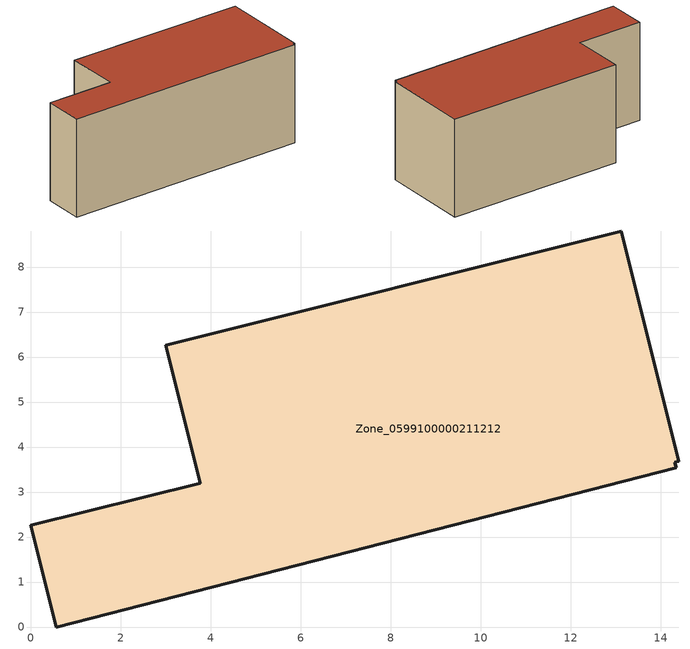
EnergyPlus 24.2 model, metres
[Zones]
Zone_0599100000211212
 floor ground (C_G): 3.76,3.2 3,6.27 13.12,8.8 14.4,3.68 14.31,3.66 14.34,3.54 0.56,0 0,2.26 z0
 wall outside (C_F): 14.4,3.68 13.12,8.8 3,6.27 3.76,3.2 0,2.26 0.56,0 14.34,3.54 14.31,3.66 14.4,3.68 z0:5.77
 roof outside (C_R): 14.34,3.54 14.31,3.66 14.4,3.68 13.12,8.8 3,6.27 3.76,3.2 0,2.26 0.56,0 z5.77
[BUILDING]
Pand.0599100000211212: North Axis=0; Terrain=City; Loads Convergence Tolerance Value=0.04; Temperature Convergence Tolerance Value=0.4; Solar Distribution=FullExterior; Maximum Number of Warmup Days=25; Minimum Number of Warmup Days=1
[Site:Location]
Rotterdam.The.Hague.AP_ZH_NLD Design_Conditions: Latitude=51.96; Longitude=4.45; Time Zone=1; Elevation=-4.5
[SITE:GROUNDTEMPERATURE:BUILDINGSURFACE]
18, 18, 18, 18, 18, 18, 18, 18, 18, 18, 18, 18
[MATERIAL] Thermal Absorptance=0.9; Solar Absorptance=0.7; Visible Absorptance=0.7
Name | Roughness | Thickness | Conductivity | Density | Specific Heat
G.TI.1975-1991 | MediumSmooth | 0.15 | 0.288461 | 540 | 1210
F.TI.1975-1991 | Rough | 0.3 | 0.230769 | 1920 | 840
R.TI.1975-1991 | MediumRough | 0.2 | 0.153846 | 1500 | 1000
[CONSTRUCTION]
C_G: G.TI.1975-1991
C_F: F.TI.1975-1991
C_R: R.TI.1975-1991
[ZONE]
Zone_0599100000211212: Type=1; Multiplier=1; Ceiling Height=Autocalculate; Volume=Autocalculate; Floor Area=autocalculate; Part of Total Floor Area=Yes
[ZONEINFILTRATION:DESIGNFLOWRATE]
Infil_Zone_0599100000211212: Zone or ZoneList or Space or SpaceList=Zone_0599100000211212; Schedule=AlwaysOn; Design Flow Rate Calculation Method=Flow/Area; Flow Rate per Floor Area=0.003; Constant Term Coefficient=1; Temperature Term Coefficient=0; Velocity Term Coefficient=0; Velocity Squared Term Coefficient=0
[HVACTEMPLATE:ZONE:IDEALLOADSAIRSYSTEM]
Zone_0599100000211212: Maximum Heating Supply Air Temperature=50; Minimum Cooling Supply Air Temperature=13; Maximum Heating Supply Air Humidity Ratio=0.0156; Minimum Cooling Supply Air Humidity Ratio=0.0077; Heating Limit=NoLimit; Cooling Limit=NoLimit; Dehumidification Control Type=ConstantSensibleHeatRatio; Cooling Sensible Heat Ratio=0.7; Dehumidification Setpoint=60; Humidification Control Type=None; Humidification Setpoint=30; Outdoor Air Method=None; Outdoor Air Flow Rate per Person=0.00944; Outdoor Air Flow Rate per Zone Floor Area=0; Outdoor Air Flow Rate per Zone=0; Demand Controlled Ventilation Type=None; Outdoor Air Economizer Type=NoEconomizer; Heat Recovery Type=None; Sensible Heat Recovery Effectiveness=0.7; Latent Heat Recovery Effectiveness=0.65
[ZONECONTROL:THERMOSTAT]
ThermostatControl_Zone_0599100000211212: Zone or ZoneList=Zone_0599100000211212; Control Type Schedule=DualSetpointControlType; Control 1=Thermostat_Zone_0599100000211212; Temperature Difference Between Cutout And Setpoint=0
[THERMOSTATSETPOINT:DUALSETPOINT]
Thermostat_Zone_0599100000211212: Heating Setpoint Temperature Schedule=HeatingSetpoint_Zone_0599100000211212; Cooling Setpoint Temperature Schedule=CoolingSetpoint_Zone_0599100000211212
[SCHEDULE:COMPACT]
HeatingSetpoint_Zone_0599100000211212: Through: 12/31, For: AllDays, Until: 24:00, 21
CoolingSetpoint_Zone_0599100000211212: Through: 12/31, For: AllDays, Until: 24:00, 24
DualSetpointControlType: Through: 12/31, For: AllDays, Until: 24:00, 4
AlwaysOn: Through: 12/31, For: AllDays, Until: 24:00, 1
